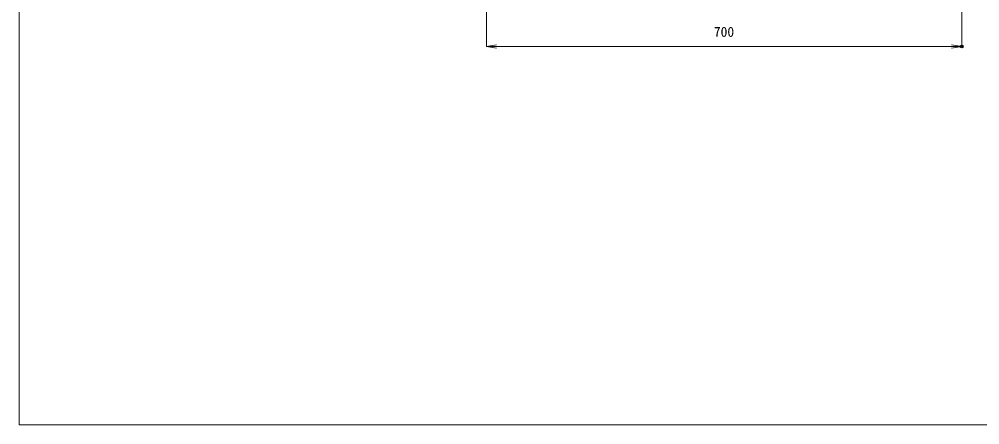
# Model space of a CAD drawing. Units: millimetres, scale not verified. Extents: x -4195 to -305, y 377 to 3217.
# Drawn here: x -4195 to -2781, y 377 to 975 of the extents above; entities that cross this region are included whole.
import ezdxf
from ezdxf.enums import TextEntityAlignment as Align

# ---------------------------------------------------------------- set-up
doc = ezdxf.new("R2010")
doc.units = ezdxf.units.MM
doc.header["$LTSCALE"] = 20
doc.header["$PDMODE"] = 32
doc.header["$PDSIZE"] = 4
for name, color, linetype, lineweight in [('0-1_TITLE', 7, 'Continuous', 18), ('0-5_SUNPO', 3, 'Continuous', 18), ('0-9__0-0_0', 7, 'Continuous', 18)]:
    doc.layers.add(name, color=color, linetype=linetype, lineweight=lineweight)
doc.layers.add('0-A__0-2_DEFPOINTS', color=7, linetype='Continuous')
doc.styles.add('ＭＳ ゴシック', font='')
doc.styles.get('ＭＳ ゴシック').set_extended_font_data('MS Gothic')

# ---------------------------------------------------------------- blocks, each defined once
blk = doc.blocks.new('_OPEN')
at = {"layer": '0-9__0-0_0'}
blk.add_line((0, 0), (-1, 0), dxfattribs=at)
blk.add_lwpolyline([(-1, 0.167), (0, 0), (-1, -0.167)], dxfattribs=at)
blk = doc.blocks.new('_D6')
at = {"layer": '0-5_SUNPO'}
for p, q in [((687.95, 785.88), (687.95, 665.88)), ((1387.95, 785.88), (1387.95, 665.88)), ((702.95, 665.88), (1372.95, 665.88))]:
    blk.add_line(p, q, dxfattribs=at)
at = {"layer": '0-A__0-2_DEFPOINTS'}
for p in [(687.95, 835.88), (1387.95, 835.88), (1387.95, 665.88)]:
    blk.add_point(p, dxfattribs=at)
at = {"layer": '0-5_SUNPO', "xscale": 15, "yscale": 15, "rotation": 180}
blk.add_blockref('_OPEN', (687.95, 665.88), dxfattribs=at)
at = {"layer": '0-5_SUNPO', "xscale": 15, "yscale": 15}
blk.add_blockref('_OPEN', (1387.95, 665.88), dxfattribs=at)
at = {"layer": '0-5_SUNPO', "color": 7, "style": 'ＭＳ ゴシック'}
blk.add_text('700', height=14.66, dxfattribs=at).set_placement((1022.95, 675.88), align=Align.BOTTOM_LEFT)

msp = doc.modelspace()

# ---------------------------------------------------------------- linework, layer by layer
at = {"layer": '0-1_TITLE', "color": 2}
msp.add_lwpolyline([(-4195.22, 377.17), (-305.22, 377.17), (-305.22, 3217.17), (-4195.22, 3217.17)], close=True, dxfattribs=at)

# ---------------------------------------------------------------- block references
at = {"layer": '0-5_SUNPO'}
msp.add_blockref('_D6', (-4195.22, 268.31), dxfattribs=at)

doc.saveas('drawing.dxf')
